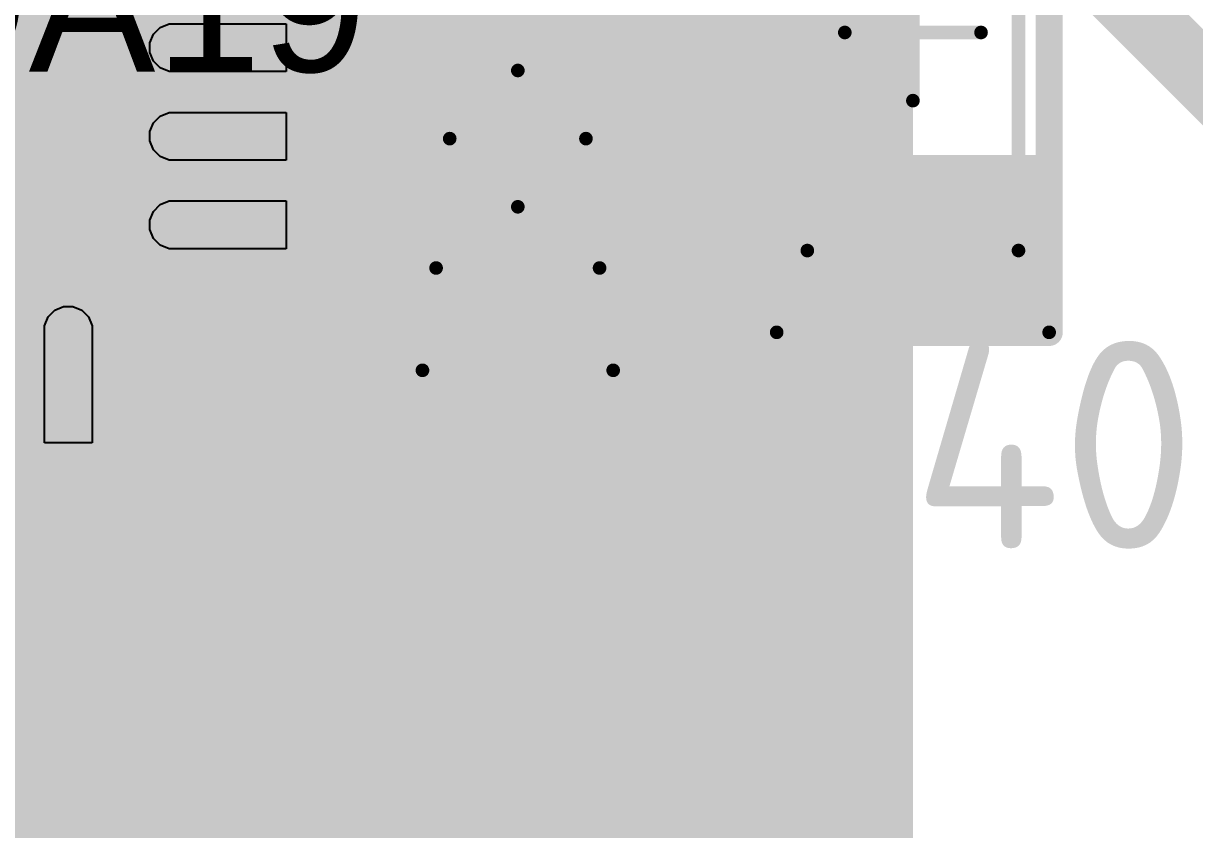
# Model space of a CAD drawing. Header units: inches. Extents: x 0 to 220, y 0 to 115.
# Drawn here: x 164.97 to 173.57, y 26.86 to 32.78 of the extents above; entities that cross this region are included whole.
import ezdxf

# ---------------------------------------------------------------- set-up
doc = ezdxf.new("R2010")
doc.units = ezdxf.units.IN
for name, color, linetype in [('Bottom Layer- Bottom', 5, 'Continuous'), ('Bottom Solder- Bot Mask', 6, 'Continuous'), ('Mechanical 13', 56, 'Continuous'), ('Mechanical 15', 56, 'Continuous'), ('Top 3D Body', 56, 'Continuous'), ('Top Assembly', 56, 'Continuous'), ('Top Courtyard', 56, 'Continuous'), ('Top Layer- Top', 1, 'Continuous'), ('Top Overlay- Top Silk', 2, 'Continuous'), ('Top Paste- Top Paste', 8, 'Continuous'), ('Top Solder- Top Mask', 216, 'Continuous')]:
    doc.layers.add(name, color=color, linetype=linetype)
doc.styles.add('Arial', font='', dxfattribs={"height": 0.2})
doc.styles.add('GOST type B', font='', dxfattribs={"height": 0.2})
doc.styles.get('Arial').set_extended_font_data('Arial')
doc.styles.get('GOST type B').set_extended_font_data('GOST type B')

# ---------------------------------------------------------------- blocks, each defined once
blk = doc.blocks.new('20_VQFN_155')
at = {"layer": 'Bottom Layer- Bottom'}
h = blk.add_hatch(color=7, dxfattribs=at)
edge = h.paths.add_edge_path()
edge.add_arc((1.00000054, 0), 0.2999994, 0, 360)
h = blk.add_hatch(color=7, dxfattribs=at)
edge = h.paths.add_edge_path()
edge.add_arc((1.00000054, -1.00000054), 0.2999994, 0, 360)
at = {"layer": 'Bottom Solder- Bot Mask'}
h = blk.add_hatch(color=7, dxfattribs=at)
edge = h.paths.add_edge_path()
edge.add_arc((1.00000054, 0), 0.2999994, 0, 360)
h = blk.add_hatch(color=7, dxfattribs=at)
edge = h.paths.add_edge_path()
edge.add_arc((1.00000054, -1.00000054), 0.2999994, 0, 360)
at = {"layer": 'Top Layer- Top'}
blk.add_hatch(color=7, dxfattribs=at).paths.add_polyline_path([(-1.57499939, 1.57499939), (1.57499939, 1.57499939), (1.57499939, -1.57499939), (-1.57499939, -1.57499939)])
h = blk.add_hatch(color=7, dxfattribs=at)
edge = h.paths.add_edge_path()
edge.add_arc((1.00000054, 0), 0.2999994, 0, 360)
h = blk.add_hatch(color=1, dxfattribs=at)
edge = h.paths.add_edge_path()
edge.add_line((2.89999928, -0.17500092), (2.07499966, -0.17500092))
edge.add_arc((2.07499966, 0), 0.17500092, 180, 270, ccw=False)
edge.add_arc((2.07499966, 0), 0.17500092, 90, 180, ccw=False)
edge.add_line((2.07499966, 0.17500092), (2.89999928, 0.17500092))
edge.add_line((2.89999928, 0.17500092), (2.89999928, -0.17500092))
h = blk.add_hatch(color=7, dxfattribs=at)
edge = h.paths.add_edge_path()
edge.add_arc((2.41805206, 0), 0.15750032, 0, 360)
h = blk.add_hatch(color=1, dxfattribs=at)
edge = h.paths.add_edge_path()
edge.add_line((2.89999928, -0.8249996199999998), (2.07499966, -0.8249996199999998))
edge.add_arc((2.075001456073475, -0.6499969038820222), 0.1750027161271943, 180.0014196423068, 269.99941196667055, ccw=False)
edge.add_arc((2.07499966, -0.65000124), 0.17500092, 90, 180, ccw=False)
edge.add_line((2.07499966, -0.47500032), (2.89999928, -0.47500032))
edge.add_line((2.89999928, -0.47500032), (2.89999928, -0.8249996199999998))
h = blk.add_hatch(color=7, dxfattribs=at)
edge = h.paths.add_edge_path()
edge.add_arc((2.40000028, -0.65000124), 0.15750032, 0, 360)
h = blk.add_hatch(color=7, dxfattribs=at)
edge = h.paths.add_edge_path()
edge.add_arc((1.00000054, -1.00000054), 0.2999994, 0, 360)
h = blk.add_hatch(color=1, dxfattribs=at)
edge = h.paths.add_edge_path()
edge.add_line((2.89999928, -1.47500086), (2.07499966, -1.47500086))
edge.add_arc((2.07499966, -1.29999994), 0.17500092, 180, 270, ccw=False)
edge.add_arc((2.07499966, -1.29999994), 0.17500092, 90, 180, ccw=False)
edge.add_line((2.07499966, -1.12499902), (2.89999928, -1.12499902))
edge.add_line((2.89999928, -1.12499902), (2.89999928, -1.47500086))
h = blk.add_hatch(color=7, dxfattribs=at)
edge = h.paths.add_edge_path()
edge.add_arc((2.41805206, -1.29999994), 0.15750032, 0, 360)
h = blk.add_hatch(color=1, dxfattribs=at)
edge = h.paths.add_edge_path()
edge.add_line((1.12499902, -2.89999928), (1.12499902, -2.07499966))
edge.add_arc((1.29999994, -2.07499966), 0.17500092, 90, 180, ccw=False)
edge.add_arc((1.29999994, -2.07499966), 0.17500092, 0, 90, ccw=False)
edge.add_line((1.47500086, -2.07499966), (1.47500086, -2.89999928))
edge.add_line((1.47500086, -2.89999928), (1.12499902, -2.89999928))
h = blk.add_hatch(color=7, dxfattribs=at)
edge = h.paths.add_edge_path()
edge.add_arc((1.29999994, -2.40000028), 0.15750032, 0, 360)
at = {"layer": 'Top Paste- Top Paste'}
for points in [[(0.1499997, 0.1499997), (1.4499971, 0.1499997), (1.4499971, 1.4499971), (0.1499997, 1.4499971)], [(0.1499997, -1.44999964), (1.4499971, -1.44999964), (1.4499971, -0.15000224), (0.1499997, -0.15000224)]]:
    blk.add_hatch(color=7, dxfattribs=at).paths.add_polyline_path(points)
h = blk.add_hatch(color=8, dxfattribs=at)
edge = h.paths.add_edge_path()
edge.add_line((2.8750006, -0.1499997), (2.07499966, -0.1499997))
edge.add_arc((2.07499966, 3.69618646800518e-17), 0.1499997, 180, 270, ccw=False)
edge.add_arc((2.07499966, -3.69618646800518e-17), 0.1499997, 90, 180, ccw=False)
edge.add_line((2.07499966, 0.1499997), (2.8750006, 0.1499997))
edge.add_line((2.8750006, 0.1499997), (2.8750006, -0.1499997))
h = blk.add_hatch(color=8, dxfattribs=at)
edge = h.paths.add_edge_path()
edge.add_line((2.8750006, -0.8000009399999999), (2.07499966, -0.8000009399999999))
edge.add_arc((2.07499966, -0.65000124), 0.1499997, 180, 270, ccw=False)
edge.add_arc((2.075003996129102, -0.6500030360771837), 0.1500040361398554, 90.00165623474822, 179.9993139675107, ccw=False)
edge.add_line((2.07499966, -0.499999), (2.8750006, -0.499999))
edge.add_line((2.8750006, -0.499999), (2.8750006, -0.8000009399999999))
h = blk.add_hatch(color=8, dxfattribs=at)
edge = h.paths.add_edge_path()
edge.add_line((2.8750006, -1.44999964), (2.07499966, -1.44999964))
edge.add_arc((2.07499966, -1.29999994), 0.1499997, 180, 270, ccw=False)
edge.add_arc((2.07499966, -1.29999994), 0.1499997, 90, 180, ccw=False)
edge.add_line((2.07499966, -1.15000024), (2.8750006, -1.15000024))
edge.add_line((2.8750006, -1.15000024), (2.8750006, -1.44999964))
h = blk.add_hatch(color=8, dxfattribs=at)
edge = h.paths.add_edge_path()
edge.add_line((1.15000024, -2.8750006), (1.15000024, -2.07499966))
edge.add_arc((1.29999994, -2.07499966), 0.1499997, 90, 180, ccw=False)
edge.add_arc((1.29999994, -2.07499966), 0.1499997, 0, 90, ccw=False)
edge.add_line((1.44999964, -2.07499966), (1.44999964, -2.8750006))
edge.add_line((1.44999964, -2.8750006), (1.15000024, -2.8750006))
at = {"layer": 'Top Solder- Top Mask'}
blk.add_hatch(color=7, dxfattribs=at).paths.add_polyline_path([(-1.57499939, 1.57499939), (1.57499939, 1.57499939), (1.57499939, -1.57499939), (-1.57499939, -1.57499939)])
h = blk.add_hatch(color=7, dxfattribs=at)
edge = h.paths.add_edge_path()
edge.add_arc((1.00000054, 0), 0.2999994, 0, 360)
h = blk.add_hatch(color=7, dxfattribs=at)
edge = h.paths.add_edge_path()
edge.add_arc((2.41805206, 0), 0.15750032, 0, 360)
h = blk.add_hatch(color=7, dxfattribs=at)
edge = h.paths.add_edge_path()
edge.add_arc((2.40000028, -0.65000124), 0.15750032, 0, 360)
h = blk.add_hatch(color=7, dxfattribs=at)
edge = h.paths.add_edge_path()
edge.add_arc((1.00000054, -1.00000054), 0.2999994, 0, 360)
h = blk.add_hatch(color=7, dxfattribs=at)
edge = h.paths.add_edge_path()
edge.add_arc((2.41805206, -1.29999994), 0.15750032, 0, 360)
h = blk.add_hatch(color=7, dxfattribs=at)
edge = h.paths.add_edge_path()
edge.add_arc((1.29999994, -2.40000028), 0.15750032, 0, 360)
at = {"layer": 'Top 3D Body'}
for points in [[(2.5750012, -2.5750012, 0.1999996, 0.1999996, 0), (2.5750012, 2.5750012, 0.1999996, 0.1999996, 0)], [(-2.5750012, -2.5750012, 0.1999996, 0.1999996, 0), (2.5750012, -2.5750012, 0.1999996, 0.1999996, 0)]]:
    blk.add_lwpolyline(points, format="xyseb", dxfattribs=at)
blk.add_lwpolyline([(2.5250013, -2.5750012, 0.0999998, 0.0999998, 1), (2.6250011, -2.5750012, 0.0999998, 0.0999998, 1)], format="xyseb", close=True, dxfattribs=at)
blk.add_lwpolyline([(2.5250013, -2.5750012, 0.0999998, 0.0999998, 1), (2.6250011, -2.5750012, 0.0999998, 0.0999998, 1)], format="xyseb", close=True, dxfattribs=at)
at = {"layer": 'Top Assembly'}
for points in [[(3.00000162, -3.00000162, 0.1999996, 0.1999996, 0), (3.00000162, 3.00000162, 0.1999996, 0.1999996, 0)], [(-3.00000162, -3.00000162, 0.1999996, 0.1999996, 0), (3.00000162, -3.00000162, 0.1999996, 0.1999996, 0)]]:
    blk.add_lwpolyline(points, format="xyseb", dxfattribs=at)
blk.add_lwpolyline([(2.95000172, -3.00000162, 0.0999998, 0.0999998, 1), (3.05000152, -3.00000162, 0.0999998, 0.0999998, 1)], format="xyseb", close=True, dxfattribs=at)
blk.add_lwpolyline([(2.95000172, -3.00000162, 0.0999998, 0.0999998, 1), (3.05000152, -3.00000162, 0.0999998, 0.0999998, 1)], format="xyseb", close=True, dxfattribs=at)
at = {"layer": 'Top Courtyard'}
for points in [[(3.00000162, -3.00000162, 0.1999996, 0.1999996, 0), (3.00000162, 3.00000162, 0.1999996, 0.1999996, 0)], [(-3.00000162, -3.00000162, 0.1999996, 0.1999996, 0), (3.00000162, -3.00000162, 0.1999996, 0.1999996, 0)]]:
    blk.add_lwpolyline(points, format="xyseb", dxfattribs=at)
blk.add_lwpolyline([(2.95000172, -3.00000162, 0.0999998, 0.0999998, 1), (3.05000152, -3.00000162, 0.0999998, 0.0999998, 1)], format="xyseb", close=True, dxfattribs=at)
blk.add_lwpolyline([(2.95000172, -3.00000162, 0.0999998, 0.0999998, 1), (3.05000152, -3.00000162, 0.0999998, 0.0999998, 1)], format="xyseb", close=True, dxfattribs=at)
at = {"layer": 'Top Overlay- Top Silk'}
for points in [[(2.5750012, -2.5750012, 0.1999996, 0.1999996, 0), (2.5750012, -1.85000138, 0.1999996, 0.1999996, 0)], [(1.85000138, -2.5750012, 0.1999996, 0.1999996, 0), (2.5750012, -2.5750012, 0.1999996, 0.1999996, 0)]]:
    blk.add_lwpolyline(points, format="xyseb", dxfattribs=at)
for points in [[(2.5250013, -1.85000138, 0.0999998, 0.0999998, 1), (2.6250011, -1.85000138, 0.0999998, 0.0999998, 1)], [(1.80000148, -2.5750012, 0.0999998, 0.0999998, 1), (1.90000128, -2.5750012, 0.0999998, 0.0999998, 1)], [(2.5250013, -2.5750012, 0.0999998, 0.0999998, 1), (2.6250011, -2.5750012, 0.0999998, 0.0999998, 1)], [(2.5250013, -2.5750012, 0.0999998, 0.0999998, 1), (2.6250011, -2.5750012, 0.0999998, 0.0999998, 1)]]:
    blk.add_lwpolyline(points, format="xyseb", close=True, dxfattribs=at)
at = {"layer": 'Top Solder- Top Mask'}
for p, q in [((1.97586854, 0.14835632), (2.04018896, 0.17500092)), ((2.04018896, 0.17500092), (2.07499966, 0.17500092)), ((2.07499966, 0.17500092), (2.07499966, 0.17500092)), ((2.07499966, 0.17500092), (2.89999928, 0.17500092)), ((2.89999928, 0.17500092), (2.89999928, -0.17500092)), ((1.89999874, 0.03480816), (1.9266408, 0.09912858)), ((1.9266408, 0.09912858), (1.97586854, 0.14835632)), ((1.89999874, 0), (1.89999874, 0.03480816)), ((1.89999874, -0.0348107), (1.89999874, 0)), ((1.9266408, -0.09913112), (1.89999874, -0.0348107)), ((1.97586854, -0.14835886), (1.9266408, -0.09913112)), ((2.04018896, -0.17500092), (1.97586854, -0.14835886)), ((2.07499966, -0.17500092), (2.04018896, -0.17500092)), ((2.89999928, -0.17500092), (2.07499966, -0.17500092)), ((1.9266408, -0.5508726599999999), (1.97586854, -0.50164492)), ((1.97586854, -0.50164492), (2.04018896, -0.47500032)), ((2.04018896, -0.47500032), (2.07499966, -0.47500032)), ((2.07499966, -0.47500032), (2.07499966, -0.47500032)), ((2.07499966, -0.47500032), (2.89999928, -0.47500032)), ((2.89999928, -0.47500032), (2.89999928, -0.8249996199999998)), ((1.89999874, -0.61519308), (1.9266408, -0.5508726599999999)), ((1.89999874, -0.65000124), (1.89999874, -0.61519308)), ((1.89999874, -0.68481194), (1.89999874, -0.65000124)), ((1.9266408, -0.7491323599999999), (1.89999874, -0.68481194)), ((1.97586854, -0.7983601), (1.9266408, -0.7491323599999999)), ((2.04018896, -0.8250021599999999), (1.97586854, -0.7983601)), ((2.07499966, -0.8250021599999999), (2.04018896, -0.8250021599999999)), ((2.89999928, -0.8249996199999998), (2.07499966, -0.8250021599999999)), ((1.89999874, -1.26519178), (1.9266408, -1.20087136)), ((1.9266408, -1.20087136), (1.97586854, -1.15164362)), ((1.97586854, -1.15164362), (2.04018896, -1.12499902)), ((2.04018896, -1.12499902), (2.07499966, -1.12499902)), ((2.07499966, -1.12499902), (2.07499966, -1.12499902)), ((2.07499966, -1.12499902), (2.89999928, -1.12499902)), ((2.89999928, -1.12499902), (2.89999928, -1.47500086)), ((1.89999874, -1.29999994), (1.89999874, -1.26519178)), ((1.89999874, -1.33481064), (1.89999874, -1.29999994)), ((1.9266408, -1.39913106), (1.89999874, -1.33481064)), ((1.97586854, -1.4483588), (1.9266408, -1.39913106)), ((2.04018896, -1.47500086), (1.97586854, -1.4483588)), ((2.07499966, -1.47500086), (2.04018896, -1.47500086)), ((2.89999928, -1.47500086), (2.07499966, -1.47500086)), ((1.12499902, -2.0401915), (1.15164108, -1.97587108)), ((1.15164108, -1.97587108), (1.20086882, -1.92664334)), ((1.20086882, -1.92664334), (1.26518924, -1.89999874)), ((1.26518924, -1.89999874), (1.29999994, -1.89999874)), ((1.29999994, -1.89999874), (1.3348081, -1.89999874)), ((1.3348081, -1.89999874), (1.39912852, -1.92664334)), ((1.39912852, -1.92664334), (1.44835626, -1.97587108)), ((1.44835626, -1.97587108), (1.47500086, -2.0401915)), ((1.12499902, -2.07499966), (1.12499902, -2.0401915)), ((1.47500086, -2.0401915), (1.47500086, -2.07499966)), ((1.12499902, -2.89999928), (1.12499902, -2.07499966)), ((1.47500086, -2.07499966), (1.47500086, -2.07499966)), ((1.47500086, -2.07499966), (1.47500086, -2.89999928)), ((1.47500086, -2.89999928), (1.12499902, -2.89999928))]:
    blk.add_line(p, q, dxfattribs=at)
at = {"layer": 'Top Assembly', "style": 'Arial'}
blk.add_text('DA19', height=1.00000054, dxfattribs=at).set_placement((0, -0.17714976))
blk = doc.blocks.new('CAP__0805_171')
at = {"layer": 'Top Layer- Top'}
for points in [[(-1.49999827, -0.62500002), (-1.49999827, 0.62500002), (-0.4999977299999999, 0.62500002), (-0.49999773, -0.62500002)], [(0.4999951899999999, -0.62500002), (0.4999951900000001, 0.62500002), (1.49999573, 0.62500002), (1.49999573, -0.62500002)]]:
    blk.add_hatch(color=7, dxfattribs=at).paths.add_polyline_path(points)
at = {"layer": 'Top Paste- Top Paste'}
for points in [[(-1.49999827, -0.62500002), (-1.49999827, 0.62500002), (-0.4999977299999999, 0.62500002), (-0.49999773, -0.62500002)], [(0.4999951899999999, -0.62500002), (0.4999951900000001, 0.62500002), (1.49999573, 0.62500002), (1.49999573, -0.62500002)]]:
    blk.add_hatch(color=7, dxfattribs=at).paths.add_polyline_path(points)
at = {"layer": 'Top Solder- Top Mask'}
for points in [[(-1.60159827, -0.72660002), (-1.60159827, 0.72660002), (-0.3983977299999999, 0.72660002), (-0.3983977300000001, -0.72660002)], [(0.3983951899999999, -0.72660002), (0.3983951900000001, 0.72660002), (1.60159573, 0.72660002), (1.60159573, -0.72660002)]]:
    blk.add_hatch(color=7, dxfattribs=at).paths.add_polyline_path(points)
at = {"layer": 'Mechanical 13'}
for points in [[(-0.9491903799999999, 0.59999626, 0.0999998, 0.0999998, 0), (-0.9491903799999999, -0.5999987999999999, 0.0999998, 0.0999998, 0)], [(-0.9491903799999999, 0.59999626, 0.0999998, 0.0999998, 0), (1.0499979, 0.59999626, 0.0999998, 0.0999998, 0)], [(1.0499979, 0.59999626, 0.0999998, 0.0999998, 0), (1.04999282, -0.5999987999999999, 0.0999998, 0.0999998, 0)], [(-0.9491903799999999, -0.5999987999999999, 0.0999998, 0.0999998, 0), (1.04999282, -0.5999987999999999, 0.0999998, 0.0999998, 0)]]:
    blk.add_lwpolyline(points, format="xyseb", dxfattribs=at)
for points in [[(-0.97418906, 0.59999626, 0.0499999, 0.0499999, 1), (-0.9241917, 0.59999626, 0.0499999, 0.0499999, 1)], [(-0.97418906, 0.59999626, 0.0499999, 0.0499999, 1), (-0.9241917, 0.59999626, 0.0499999, 0.0499999, 1)], [(1.02499922, 0.59999626, 0.0499999, 0.0499999, 1), (1.07499658, 0.59999626, 0.0499999, 0.0499999, 1)], [(1.02499922, 0.59999626, 0.0499999, 0.0499999, 1), (1.07499658, 0.59999626, 0.0499999, 0.0499999, 1)], [(-0.97418906, -0.5999987999999999, 0.0499999, 0.0499999, 1), (-0.9241917, -0.5999987999999999, 0.0499999, 0.0499999, 1)], [(-0.97418906, -0.5999987999999999, 0.0499999, 0.0499999, 1), (-0.9241917, -0.5999987999999999, 0.0499999, 0.0499999, 1)], [(1.02499414, -0.5999987999999999, 0.0499999, 0.0499999, 1), (1.0749915, -0.5999987999999999, 0.0499999, 0.0499999, 1)], [(1.02499414, -0.5999987999999999, 0.0499999, 0.0499999, 1), (1.0749915, -0.5999987999999999, 0.0499999, 0.0499999, 1)]]:
    blk.add_lwpolyline(points, format="xyseb", close=True, dxfattribs=at)
at = {"layer": 'Mechanical 15'}
for points in [[(-1.69999914, 0.7000011399999999, 0.0999998, 0.0999998, 0), (1.69999914, 0.6999985999999999, 0.0999998, 0.0999998, 0)], [(-1.69999914, 0.7000011399999999, 0.0999998, 0.0999998, 0), (-1.69999914, -0.6999985999999999, 0.0999998, 0.0999998, 0)], [(1.69999914, 0.6999985999999999, 0.0999998, 0.0999998, 0), (1.69999914, -0.7000036799999999, 0.0999998, 0.0999998, 0)], [(2.54e-06, 0.49999646, 0.0999998, 0.0999998, 0), (-2.54e-06, -0.50000154, 0.0999998, 0.0999998, 0)], [(-0.49999646, 2.54e-06, 0.0999998, 0.0999998, 0), (0.49999646, -2.54e-06, 0.0999998, 0.0999998, 0)], [(-1.69999914, -0.6999985999999999, 0.0999998, 0.0999998, 0), (1.69999914, -0.7000036799999999, 0.0999998, 0.0999998, 0)]]:
    blk.add_lwpolyline(points, format="xyseb", dxfattribs=at)
for points in [[(-1.72499782, 0.7000011399999999, 0.0499999, 0.0499999, 1), (-1.67500046, 0.7000011399999999, 0.0499999, 0.0499999, 1)], [(-1.72499782, 0.7000011399999999, 0.0499999, 0.0499999, 1), (-1.67500046, 0.7000011399999999, 0.0499999, 0.0499999, 1)], [(1.67500046, 0.6999985999999999, 0.0499999, 0.0499999, 1), (1.72499782, 0.6999985999999999, 0.0499999, 0.0499999, 1)], [(1.67500046, 0.6999985999999999, 0.0499999, 0.0499999, 1), (1.72499782, 0.6999985999999999, 0.0499999, 0.0499999, 1)], [(-0.02499614, 0.49999646, 0.0499999, 0.0499999, 1), (0.02500122, 0.49999646, 0.0499999, 0.0499999, 1)], [(-0.5249951399999999, 2.54e-06, 0.0499999, 0.0499999, 1), (-0.47499778, 2.54e-06, 0.0499999, 0.0499999, 1)], [(0.47499778, -2.54e-06, 0.0499999, 0.0499999, 1), (0.5249951399999999, -2.54e-06, 0.0499999, 0.0499999, 1)], [(-0.02500122, -0.50000154, 0.0499999, 0.0499999, 1), (0.02499614, -0.50000154, 0.0499999, 0.0499999, 1)], [(-1.72499782, -0.6999985999999999, 0.0499999, 0.0499999, 1), (-1.67500046, -0.6999985999999999, 0.0499999, 0.0499999, 1)], [(-1.72499782, -0.6999985999999999, 0.0499999, 0.0499999, 1), (-1.67500046, -0.6999985999999999, 0.0499999, 0.0499999, 1)], [(1.67500046, -0.7000036799999999, 0.0499999, 0.0499999, 1), (1.72499782, -0.7000036799999999, 0.0499999, 0.0499999, 1)], [(1.67500046, -0.7000036799999999, 0.0499999, 0.0499999, 1), (1.72499782, -0.7000036799999999, 0.0499999, 0.0499999, 1)]]:
    blk.add_lwpolyline(points, format="xyseb", close=True, dxfattribs=at)
at = {"layer": 'Top Overlay- Top Silk'}
for points in [[(-1.70000676, 0.8249996199999998, 0.1999996, 0.1999996, 0), (-1.69999406, -0.8250047, 0.1999996, 0.1999996, 0)], [(-1.70000676, 0.8249996199999998, 0.1999996, 0.1999996, 0), (1.70000168, 0.82498946, 0.1999996, 0.1999996, 0)], [(1.70000168, 0.82498946, 0.1999996, 0.1999996, 0), (1.70000168, -0.8250072399999999, 0.1999996, 0.1999996, 0)], [(-1.69999406, -0.8250047, 0.1999996, 0.1999996, 0), (1.70000168, -0.8250072399999999, 0.1999996, 0.1999996, 0)]]:
    blk.add_lwpolyline(points, format="xyseb", dxfattribs=at)
for points in [[(-1.75000666, 0.8249996199999998, 0.0999998, 0.0999998, 1), (-1.65000686, 0.8249996199999998, 0.0999998, 0.0999998, 1)], [(-1.75000666, 0.8249996199999998, 0.0999998, 0.0999998, 1), (-1.65000686, 0.8249996199999998, 0.0999998, 0.0999998, 1)], [(1.65000178, 0.82498946, 0.0999998, 0.0999998, 1), (1.75000158, 0.82498946, 0.0999998, 0.0999998, 1)], [(1.65000178, 0.82498946, 0.0999998, 0.0999998, 1), (1.75000158, 0.82498946, 0.0999998, 0.0999998, 1)], [(-1.74999396, -0.8250047, 0.0999998, 0.0999998, 1), (-1.64999416, -0.8250047, 0.0999998, 0.0999998, 1)], [(-1.74999396, -0.8250047, 0.0999998, 0.0999998, 1), (-1.64999416, -0.8250047, 0.0999998, 0.0999998, 1)], [(1.65000178, -0.8250072399999999, 0.0999998, 0.0999998, 1), (1.75000158, -0.8250072399999999, 0.0999998, 0.0999998, 1)], [(1.65000178, -0.8250072399999999, 0.0999998, 0.0999998, 1), (1.75000158, -0.8250072399999999, 0.0999998, 0.0999998, 1)]]:
    blk.add_lwpolyline(points, format="xyseb", close=True, dxfattribs=at)
blk = doc.blocks.new('CAP__1206_172')
at = {"layer": 'Top Layer- Top'}
for points in [[(-1.99999219, -0.79998951), (-1.99999219, 0.80000983), (-0.99999165, 0.80000983), (-0.99999165, -0.79998951)], [(1.00000435, -0.79999713), (1.00000435, 0.8000022099999999), (2.00000489, 0.8000022099999999), (2.00000489, -0.79999713)]]:
    blk.add_hatch(color=7, dxfattribs=at).paths.add_polyline_path(points)
at = {"layer": 'Top Paste- Top Paste'}
for points in [[(-1.99999219, -0.79998951), (-1.99999219, 0.80000983), (-0.99999165, 0.80000983), (-0.99999165, -0.79998951)], [(1.00000435, -0.79999713), (1.00000435, 0.8000022099999999), (2.00000489, 0.8000022099999999), (2.00000489, -0.79999713)]]:
    blk.add_hatch(color=7, dxfattribs=at).paths.add_polyline_path(points)
at = {"layer": 'Top Solder- Top Mask'}
for points in [[(-2.10159219, -0.9015895099999999), (-2.10159219, 0.90160983), (-0.8983916499999999, 0.90160983), (-0.8983916499999999, -0.9015895099999999)], [(0.89840435, -0.9015971299999999), (0.89840435, 0.9016022099999998), (2.10160489, 0.9016022099999998), (2.10160489, -0.9015971299999999)]]:
    blk.add_hatch(color=7, dxfattribs=at).paths.add_polyline_path(points)
at = {"layer": 'Mechanical 13'}
for points in [[(-1.5999968, 0.7750022599999999, 0.0999998, 0.0999998, 0), (-1.5999968, -0.77498956, 0.0999998, 0.0999998, 0)], [(-1.5999968, 0.7750022599999999, 0.0999998, 0.0999998, 0), (1.59999934, 0.77499718, 0.0999998, 0.0999998, 0)], [(1.59999934, 0.77499718, 0.0999998, 0.0999998, 0), (1.6000095, -0.77498702, 0.0999998, 0.0999998, 0)], [(1.6000095, -0.77498702, 0.0999998, 0.0999998, 0), (-1.5999968, -0.77498956, 0.0999998, 0.0999998, 0)]]:
    blk.add_lwpolyline(points, format="xyseb", dxfattribs=at)
for points in [[(-1.62499548, 0.7750022599999999, 0.0499999, 0.0499999, 1), (-1.57499812, 0.7750022599999999, 0.0499999, 0.0499999, 1)], [(-1.62499548, 0.7750022599999999, 0.0499999, 0.0499999, 1), (-1.57499812, 0.7750022599999999, 0.0499999, 0.0499999, 1)], [(1.57500066, 0.77499718, 0.0499999, 0.0499999, 1), (1.62499802, 0.77499718, 0.0499999, 0.0499999, 1)], [(1.57500066, 0.77499718, 0.0499999, 0.0499999, 1), (1.62499802, 0.77499718, 0.0499999, 0.0499999, 1)], [(-1.62499548, -0.77498956, 0.0499999, 0.0499999, 1), (-1.57499812, -0.77498956, 0.0499999, 0.0499999, 1)], [(-1.62499548, -0.77498956, 0.0499999, 0.0499999, 1), (-1.57499812, -0.77498956, 0.0499999, 0.0499999, 1)], [(1.57501082, -0.77498702, 0.0499999, 0.0499999, 1), (1.62500818, -0.77498702, 0.0499999, 0.0499999, 1)], [(1.57501082, -0.77498702, 0.0499999, 0.0499999, 1), (1.62500818, -0.77498702, 0.0499999, 0.0499999, 1)]]:
    blk.add_lwpolyline(points, format="xyseb", close=True, dxfattribs=at)
at = {"layer": 'Mechanical 15'}
for points in [[(-2.19999052, 1.00000308, 0.0999998, 0.0999998, 0), (2.20000322, 1.00000308, 0.0999998, 0.0999998, 0)], [(-2.19999052, 1.00000308, 0.0999998, 0.0999998, 0), (-2.19998798, -0.9999929200000001, 0.0999998, 0.0999998, 0)], [(2.20000322, 1.00000308, 0.0999998, 0.0999998, 0), (2.20000068, -0.999998, 0.0999998, 0.0999998, 0)], [(0, 0.50000916, 0.0999998, 0.0999998, 0), (7.619999999999999e-06, -0.49998884, 0.0999998, 0.0999998, 0)], [(0.50000154, 7.619999999999999e-06, 0.0999998, 0.0999998, 0), (-0.499999, 5.08e-06, 0.0999998, 0.0999998, 0)], [(-2.19998798, -0.9999929200000001, 0.0999998, 0.0999998, 0), (2.20000068, -0.999998, 0.0999998, 0.0999998, 0)]]:
    blk.add_lwpolyline(points, format="xyseb", dxfattribs=at)
for points in [[(-2.2249892, 1.00000308, 0.0499999, 0.0499999, 1), (-2.17499184, 1.00000308, 0.0499999, 0.0499999, 1)], [(-2.2249892, 1.00000308, 0.0499999, 0.0499999, 1), (-2.17499184, 1.00000308, 0.0499999, 0.0499999, 1)], [(2.17500454, 1.00000308, 0.0499999, 0.0499999, 1), (2.2250019, 1.00000308, 0.0499999, 0.0499999, 1)], [(2.17500454, 1.00000308, 0.0499999, 0.0499999, 1), (2.2250019, 1.00000308, 0.0499999, 0.0499999, 1)], [(-0.02499868, 0.50000916, 0.0499999, 0.0499999, 1), (0.02499868, 0.50000916, 0.0499999, 0.0499999, 1)], [(-0.5249976799999999, 5.08e-06, 0.0499999, 0.0499999, 1), (-0.47500032, 5.08e-06, 0.0499999, 0.0499999, 1)], [(0.47500286, 7.619999999999999e-06, 0.0499999, 0.0499999, 1), (0.52500022, 7.619999999999999e-06, 0.0499999, 0.0499999, 1)], [(-0.02499106, -0.49998884, 0.0499999, 0.0499999, 1), (0.0250063, -0.49998884, 0.0499999, 0.0499999, 1)], [(-2.22498666, -0.9999929200000001, 0.0499999, 0.0499999, 1), (-2.1749893, -0.9999929200000001, 0.0499999, 0.0499999, 1)], [(-2.22498666, -0.9999929200000001, 0.0499999, 0.0499999, 1), (-2.1749893, -0.9999929200000001, 0.0499999, 0.0499999, 1)], [(2.175002, -0.999998, 0.0499999, 0.0499999, 1), (2.22499936, -0.999998, 0.0499999, 0.0499999, 1)], [(2.175002, -0.999998, 0.0499999, 0.0499999, 1), (2.22499936, -0.999998, 0.0499999, 0.0499999, 1)]]:
    blk.add_lwpolyline(points, format="xyseb", close=True, dxfattribs=at)
at = {"layer": 'Top Overlay- Top Silk'}
for points in [[(-2.19999052, 1.00000308, 0.1999996, 0.1999996, 0), (-2.19998798, -0.9999929200000001, 0.1999996, 0.1999996, 0)], [(-2.19999052, 1.00000308, 0.1999996, 0.1999996, 0), (2.20000322, 1.00000308, 0.1999996, 0.1999996, 0)], [(2.20000322, 1.00000308, 0.1999996, 0.1999996, 0), (2.20000068, -0.999998, 0.1999996, 0.1999996, 0)], [(-2.19998798, -0.9999929200000001, 0.1999996, 0.1999996, 0), (2.20000068, -0.999998, 0.1999996, 0.1999996, 0)]]:
    blk.add_lwpolyline(points, format="xyseb", dxfattribs=at)
for points in [[(-2.24999042, 1.00000308, 0.0999998, 0.0999998, 1), (-2.14999062, 1.00000308, 0.0999998, 0.0999998, 1)], [(-2.24999042, 1.00000308, 0.0999998, 0.0999998, 1), (-2.14999062, 1.00000308, 0.0999998, 0.0999998, 1)], [(2.15000332, 1.00000308, 0.0999998, 0.0999998, 1), (2.25000312, 1.00000308, 0.0999998, 0.0999998, 1)], [(2.15000332, 1.00000308, 0.0999998, 0.0999998, 1), (2.25000312, 1.00000308, 0.0999998, 0.0999998, 1)], [(-2.24998788, -0.9999929200000001, 0.0999998, 0.0999998, 1), (-2.14998808, -0.9999929200000001, 0.0999998, 0.0999998, 1)], [(-2.24998788, -0.9999929200000001, 0.0999998, 0.0999998, 1), (-2.14998808, -0.9999929200000001, 0.0999998, 0.0999998, 1)], [(2.15000078, -0.999998, 0.0999998, 0.0999998, 1), (2.25000058, -0.999998, 0.0999998, 0.0999998, 1)], [(2.15000078, -0.999998, 0.0999998, 0.0999998, 1), (2.25000058, -0.999998, 0.0999998, 0.0999998, 1)]]:
    blk.add_lwpolyline(points, format="xyseb", close=True, dxfattribs=at)

msp = doc.modelspace()

# ---------------------------------------------------------------- hatches: boundary and pattern name
at = {"layer": 'Bottom Layer- Bottom'}
msp.add_hatch(color=7, dxfattribs=at).paths.add_polyline_path([(158.250001, 3.50000062), (171.49999736, 3.50000062), (171.49999736, 36.74999761999999), (158.250001, 36.74999761999999)])
h = msp.add_hatch(color=7, dxfattribs=at)
edge = h.paths.add_edge_path()
edge.add_arc((165.8999984, 29.45112474), 0.3999992, 0, 360)
at = {"layer": 'Bottom Solder- Bot Mask'}
h = msp.add_hatch(color=7, dxfattribs=at)
edge = h.paths.add_edge_path()
edge.add_arc((165.8999984, 29.45112474), 0.5015992, 0, 360)
at = {"layer": 'Top Layer- Top'}
msp.add_hatch(color=7, dxfattribs=at).paths.add_polyline_path([(161.10000038, 28.70000101999999), (166.89999894, 28.70000101999999), (166.89999894, 32.12499798), (161.10000038, 32.12499798)])
h = msp.add_hatch(color=7, dxfattribs=at)
edge = h.paths.add_edge_path()
edge.add_arc((165.8999984, 29.45112474), 0.3999992, 0, 360)
at = {"layer": 'Top Solder- Top Mask'}
h = msp.add_hatch(color=7, dxfattribs=at)
edge = h.paths.add_edge_path()
edge.add_arc((165.8999984, 29.45112474), 0.5015992, 0, 360)

# ---------------------------------------------------------------- linework, layer by layer
at = {"layer": 'Bottom Layer- Bottom'}
msp.add_lwpolyline([(169.52756544, 24.77756538, 1.49999954, 1.49999954, 0), (169.52756544, 36.07539648, 1.49999954, 1.49999954, 0)], format="xyseb", dxfattribs=at)
at = {"layer": 'Top Layer- Top'}
for points in [[(171.79999676, 34.2113743, 0.499999, 0.499999, 0), (176.01140058, 29.99997048, 0.499999, 0.499999, 0)], [(170.00000036, 32.04912818, 0.2999994, 0.2999994, 0), (170.00000036, 34.17499896, 0.2999994, 0.2999994, 0)], [(166.41805172, 32.60000084, 0.2999994, 0.2999994, 0), (167.23624668, 32.60000084, 0.2999994, 0.2999994, 0)], [(167.23624668, 32.60000084, 0.2999994, 0.2999994, 0), (167.99964876, 31.83659876, 0.2999994, 0.2999994, 0)], [(169.78747094, 31.83659876, 0.2999994, 0.2999994, 0), (170.00000036, 32.04912818, 0.2999994, 0.2999994, 0)], [(167.99964876, 31.83659876, 0.2999994, 0.2999994, 0), (169.78747094, 31.83659876, 0.2999994, 0.2999994, 0)], [(168.59999808, 30.93259752, 0.254, 0.254, 0), (168.87877832, 31.21137776, 0.254, 0.254, 0)], [(168.87877832, 31.21137776, 0.254, 0.254, 0), (171.49998974, 31.21137776, 0.254, 0.254, 0)], [(166.6679547, 30.93259752, 0.254, 0.254, 0), (168.59999808, 30.93259752, 0.254, 0.254, 0)]]:
    msp.add_lwpolyline(points, format="xyseb", dxfattribs=at)
for points in [[(166.34305314, 32.60000084, 0.1499997, 0.1499997, 1), (166.4930503, 32.60000084, 0.1499997, 0.1499997, 1)], [(167.1612481, 32.60000084, 0.1499997, 0.1499997, 1), (167.31124526, 32.60000084, 0.1499997, 0.1499997, 1)], [(167.1612481, 32.60000084, 0.1499997, 0.1499997, 1), (167.31124526, 32.60000084, 0.1499997, 0.1499997, 1)], [(169.92500178, 32.04912818, 0.1499997, 0.1499997, 1), (170.07499894, 32.04912818, 0.1499997, 0.1499997, 1)], [(169.92500178, 32.04912818, 0.1499997, 0.1499997, 1), (170.07499894, 32.04912818, 0.1499997, 0.1499997, 1)], [(167.92465018, 31.83659876, 0.1499997, 0.1499997, 1), (168.07464734, 31.83659876, 0.1499997, 0.1499997, 1)], [(167.92465018, 31.83659876, 0.1499997, 0.1499997, 1), (168.07464734, 31.83659876, 0.1499997, 0.1499997, 1)], [(169.71247236, 31.83659876, 0.1499997, 0.1499997, 1), (169.86246952, 31.83659876, 0.1499997, 0.1499997, 1)], [(169.71247236, 31.83659876, 0.1499997, 0.1499997, 1), (169.86246952, 31.83659876, 0.1499997, 0.1499997, 1)], [(168.81527832, 31.21137776, 0.127, 0.127, 1), (168.94227832, 31.21137776, 0.127, 0.127, 1)], [(168.81527832, 31.21137776, 0.127, 0.127, 1), (168.94227832, 31.21137776, 0.127, 0.127, 1)], [(171.43648974, 31.21137776, 0.127, 0.127, 1), (171.56348974, 31.21137776, 0.127, 0.127, 1)], [(166.6044547, 30.93259752, 0.127, 0.127, 1), (166.7314547, 30.93259752, 0.127, 0.127, 1)], [(168.53649808, 30.93259752, 0.127, 0.127, 1), (168.66349808, 30.93259752, 0.127, 0.127, 1)], [(168.53649808, 30.93259752, 0.127, 0.127, 1), (168.66349808, 30.93259752, 0.127, 0.127, 1)]]:
    msp.add_lwpolyline(points, format="xyseb", close=True, dxfattribs=at)

# ---------------------------------------------------------------- block references
msp.add_blockref('20_VQFN_155', (163.99999966, 32.60000084))
at = {"rotation": 90}
for name, p in [('CAP__1206_172', (171.4999999, 32.71136968)), ('CAP__0805_171', (168.59999808, 31.93259552))]:
    msp.add_blockref(name, p, dxfattribs=at)

# ---------------------------------------------------------------- texts
at = {"layer": 'Top Overlay- Top Silk', "style": 'GOST type B'}
for s, height, p in [('C41', 1.524, (167.74360914, 28.92070162)), ('C40', 1.524, (170.44915872, 28.92422714)), ('-8V', 2.50000008, (161.99999858, 27.00000188))]:
    msp.add_text(s, height=height, dxfattribs=at).set_placement(p)

doc.saveas('drawing.dxf')
